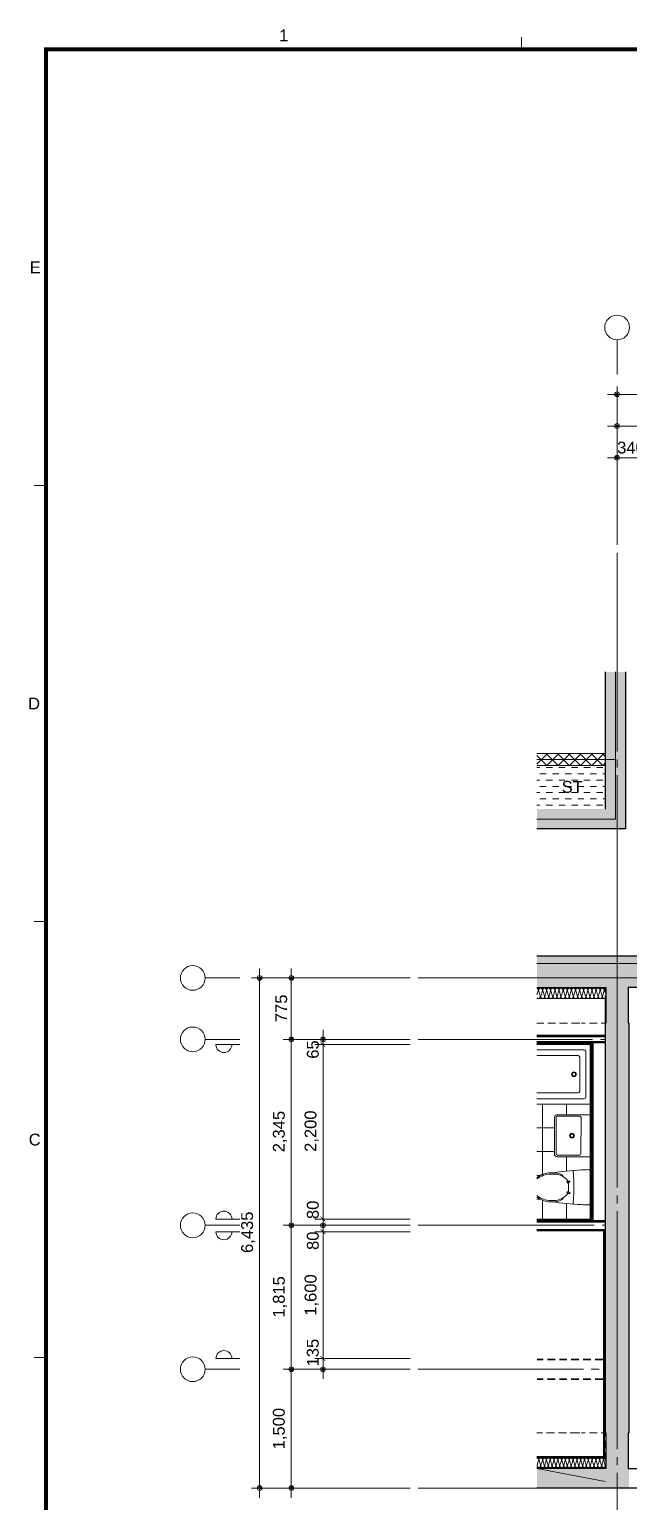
# Model space of a CAD drawing. Header units: millimetres. Extents: x 906 to 41302, y 848 to 28850.
# Drawn here: x 917 to 8475, y 10284 to 28848 of the extents above; entities that cross this region are included whole.
import ezdxf

# ---------------------------------------------------------------- set-up
doc = ezdxf.new("R2010")
doc.units = ezdxf.units.MM
for name, color, linetype in [('PDF_0', 7, 'Continuous'), ('PDF_A-FLOR-GRID', 7, 'Continuous'), ('PDF_A-ST-AXIS-CEN', 7, 'Continuous'), ('PDF_A-ST-AXIS-DIM', 7, 'Continuous'), ('PDF_X-FORM(동탄)$G-BORD-FORM', 7, 'Continuous'), ('PDF_X-단위세대$및$주동평면도$A-FIN-INSL', 7, 'Continuous'), ('PDF_X-단위세대$및$주동평면도$A-FIN-INSL-HID', 7, 'Continuous'), ('PDF_X-단위세대$및$주동평면도$A-FLOR-GRID', 7, 'Continuous'), ('PDF_X-단위세대$및$주동평면도$A-FLOR-TOIL', 7, 'Continuous'), ('PDF_X-단위세대$및$주동평면도$A-ST-AXIS-CEN', 7, 'Continuous'), ('PDF_X-단위세대$및$주동평면도$A-ST-AXIS-CEN-SUB', 7, 'Continuous'), ('PDF_X-단위세대$및$주동평면도$A-ST-CONC', 7, 'Continuous'), ('PDF_X-단위세대$및$주동평면도$A-WALL-DRY', 7, 'Continuous'), ('PDF_X-단위세대$및$주동평면도$A-WALL-EXT', 7, 'Continuous'), ('PDF_X-단위세대$및$주동평면도$A-WALL-MASN-BLOCK', 7, 'Continuous'), ('PDF_문자', 7, 'Continuous')]:
    doc.layers.add(name, color=color, linetype=linetype)
for name, color, linetype, true_color in [('PDF_X-단위세대$및$주동평면도$A-FIN-INSL-HAT', 7, 'Continuous', 0x666666), ('PDF_X-단위세대$및$주동평면도$A-WALL-MASN-PAT2', 7, 'Continuous', 0x666666), ('PDF_X-단위세대$및$주동평면도$S-ST-CONC-PAT1', 7, 'Continuous', 0xb7b7b7)]:
    doc.layers.add(name, color=color, linetype=linetype, true_color=true_color)
doc.styles.add('PDF Arial', font='arial.ttf')

msp = doc.modelspace()

# ---------------------------------------------------------------- linework, layer by layer
at = {"layer": 'PDF_0', "lineweight": 13}
for points in [[(8450, 24246), (8209, 24246)], [(8450, 23846), (8209, 23846)], [(8450, 23446), (8209, 23446)], [(3820, 16766), (3820, 17006)], [(4220, 16766), (4220, 17006)], [(4620, 16232), (4620, 15991)], [(4620, 11831), (4620, 12071)], [(3820, 10572), (3820, 10331)], [(4220, 10572), (4220, 10331)]]:
    msp.add_lwpolyline(points, dxfattribs=at)
for points in [[(4220, 15991), (4220, 16232)], [(4220, 13646), (4220, 13886)], [(4620, 13886), (4620, 13646)], [(4220, 12071), (4220, 11831)]]:
    msp.add_lwpolyline(points, close=True, dxfattribs=at)
for centre, radius in [((8330, 24247), 30.2), ((8330, 24247), 15.3), ((8330, 23847), 30.2), ((8330, 23847), 15.3), ((8330, 23447), 30.2), ((8330, 23447), 15.3), ((3820, 16887), 30.2), ((3820, 16887), 15.3), ((4220, 16887), 30.2), ((4220, 16887), 15.3), ((4220, 16112), 30.2), ((4220, 16112), 30.2), ((4220, 16112), 15.3), ((4220, 16112), 15.3), ((4620, 16112), 30.2), ((4620, 16112), 15.3), ((4220, 13767), 30.2), ((4220, 13767), 30.2), ((4220, 13767), 15.3), ((4220, 13767), 15.3), ((4620, 13767), 30.2), ((4620, 13767), 30.2), ((4620, 13767), 15.3), ((4620, 13767), 15.3), ((4220, 11952), 30.2), ((4220, 11952), 30.2), ((4220, 11952), 15.3), ((4220, 11952), 15.3), ((4620, 11952), 30.2), ((4620, 11952), 15.3), ((3820, 10453), 30.2), ((3820, 10453), 15.3), ((4220, 10453), 30.2), ((4220, 10453), 15.3)]:
    msp.add_circle(centre, radius, dxfattribs=at)
at = {"layer": 'PDF_0', "transparency": 33554559}
for points in [[(4652, 16020), (4586, 16073), (4593, 16079)], [(4652, 16020), (4586, 16073), (4593, 16079)], [(4646, 16014), (4652, 16020), (4586, 16073)], [(4646, 16014), (4652, 16020), (4586, 16073)], [(4593, 13880), (4586, 13874), (4652, 13820)], [(4593, 13880), (4586, 13874), (4652, 13820)], [(4586, 13874), (4652, 13820), (4646, 13813)], [(4586, 13874), (4652, 13820), (4646, 13813)], [(4652, 13660), (4586, 13713), (4593, 13719)], [(4652, 13660), (4586, 13713), (4593, 13719)], [(4646, 13654), (4652, 13660), (4586, 13713)], [(4646, 13654), (4652, 13660), (4586, 13713)], [(4593, 12120), (4586, 12114), (4652, 12060)], [(4593, 12120), (4586, 12114), (4652, 12060)], [(4586, 12114), (4652, 12060), (4646, 12053)], [(4586, 12114), (4652, 12060), (4646, 12053)]]:
    msp.add_solid(points, dxfattribs=at)
at = {"layer": 'PDF_A-FLOR-GRID', "lineweight": 5}
for points in [[(7319, 19541), (7356, 19541)], [(7436, 19541), (7515, 19541)], [(7595, 19541), (7674, 19541)], [(7753, 19541), (7833, 19541)], [(7912, 19541), (7991, 19541)], [(8071, 19541), (8150, 19541)], [(7319, 19382), (7356, 19382)], [(7356, 19462), (7436, 19462)], [(7436, 19382), (7515, 19382)], [(7515, 19462), (7595, 19462)], [(7595, 19382), (7674, 19382)], [(7674, 19462), (7753, 19462)], [(7753, 19382), (7833, 19382)], [(7833, 19462), (7912, 19462)], [(7912, 19382), (7991, 19382)], [(7991, 19462), (8071, 19462)], [(8071, 19382), (8150, 19382)], [(8150, 19462), (8184, 19462)], [(7319, 19224), (7356, 19224)], [(7356, 19303), (7436, 19303)], [(7356, 19144), (7436, 19144)], [(7436, 19224), (7515, 19224)], [(7515, 19303), (7595, 19303)], [(7515, 19144), (7595, 19144)], [(7595, 19224), (7674, 19224)], [(7674, 19303), (7753, 19303)], [(7674, 19144), (7753, 19144)], [(7753, 19224), (7833, 19224)], [(7833, 19303), (7912, 19303)], [(7833, 19144), (7912, 19144)], [(7912, 19224), (7991, 19224)], [(7991, 19303), (8071, 19303)], [(7991, 19144), (8071, 19144)], [(8071, 19224), (8150, 19224)], [(8150, 19303), (8184, 19303)], [(8150, 19144), (8184, 19144)], [(7319, 19065), (7356, 19065)], [(7436, 19065), (7515, 19065)], [(7595, 19065), (7674, 19065)], [(7753, 19065), (7833, 19065)], [(7912, 19065), (7991, 19065)], [(8071, 19065), (8150, 19065)]]:
    msp.add_lwpolyline(points, dxfattribs=at)
at = {"layer": 'PDF_A-ST-AXIS-CEN', "lineweight": 5}
for points in [[(8329, 19741), (8329, 22246)], [(8329, 19541), (8329, 19642)], [(8329, 16937), (8329, 19442)], [(7319, 16887), (5820, 16887)], [(7319, 16111), (5820, 16111)], [(7319, 13767), (5820, 13767)], [(7319, 11952), (5820, 11952)], [(7319, 10452), (5820, 10452)]]:
    msp.add_lwpolyline(points, dxfattribs=at)
at = {"layer": 'PDF_A-ST-AXIS-DIM', "lineweight": 13}
for points in [[(8329, 24933), (8329, 24496)], [(8329, 23946), (8329, 22347), (8329, 24346)], [(20139, 24246), (8389, 24246)], [(10175, 23846), (8389, 23846)], [(8329, 22347), (8329, 23546)], [(10170, 23446), (8670, 23446), (8389, 23446)], [(3132, 16887), (3570, 16887)], [(4119, 16887), (5719, 16887), (3719, 16887)], [(3820, 16826), (3820, 10511)], [(4220, 16171), (4220, 16826)], [(4620, 16171), (4620, 16232)], [(3132, 16111), (3570, 16111)], [(5719, 16111), (4119, 16111), (5719, 16111), (4519, 16111)], [(4220, 13826), (4220, 16052)], [(4620, 16046), (4620, 16111)], [(4620, 13907), (4620, 13846), (4620, 16046), (4620, 15986)], [(3132, 13767), (3570, 13767)], [(4620, 13826), (4620, 13886)], [(4620, 13846), (4620, 13767), (4620, 13686)], [(4220, 12011), (4220, 13706)], [(4620, 13706), (4620, 13646)], [(4620, 12146), (4620, 12086), (4620, 13686), (4620, 13626)], [(4620, 11952), (4620, 12086)], [(3132, 11952), (3570, 11952)], [(4519, 11952), (5719, 11952), (4119, 11952), (5719, 11952)], [(4220, 10511), (4220, 11891)], [(4620, 11891), (4620, 11831)], [(4119, 10452), (5719, 10452), (3719, 10452)]]:
    msp.add_lwpolyline(points, dxfattribs=at)
for points in [[(3470, 16047, -1), (3269, 16046), (3570, 16046)], [(3470, 13847, 1), (3269, 13846), (3570, 13846)], [(3470, 13687, -1), (3269, 13686), (3570, 13686)], [(3470, 12087, 1), (3269, 12086), (3570, 12086)]]:
    msp.add_lwpolyline(points, format="xyb", dxfattribs=at)
for points in [[(4519, 16046), (5719, 16046)], [(4119, 13767), (5719, 13767)], [(4519, 13846), (5719, 13846)], [(4519, 13767), (5719, 13767)], [(4519, 13686), (5719, 13686)], [(4519, 12086), (5719, 12086)]]:
    msp.add_lwpolyline(points, close=True, dxfattribs=at)
for centre in [(8330, 25090), (2977, 16887), (2977, 16112), (2977, 13767), (2977, 11952)]:
    msp.add_circle(centre, 156, dxfattribs=at)
at = {"layer": 'PDF_X-FORM(동탄)$G-BORD-FORM', "lineweight": 0, "const_width": 49.7}
msp.add_lwpolyline([(1124, 1099), (41025, 1099), (41025, 28599), (1124, 28599)], close=True, dxfattribs=at)
at = {"layer": 'PDF_X-FORM(동탄)$G-BORD-FORM', "lineweight": 13}
for points in [[(7125, 28598), (7125, 28749)], [(1124, 23098), (975, 23098)], [(1124, 17599), (975, 17599)], [(1124, 12099), (975, 12099)]]:
    msp.add_lwpolyline(points, dxfattribs=at)
at = {"layer": 'PDF_X-단위세대$및$주동평면도$A-FIN-INSL', "lineweight": 5}
for points in [[(8180, 16757), (7319, 16757)], [(8180, 12386), (8180, 16626), (7319, 16626)], [(8030, 13826), (8030, 16067)], [(8180, 10832), (7319, 10832)], [(8180, 10711), (7319, 10711)]]:
    msp.add_lwpolyline(points, dxfattribs=at)
at = {"layer": 'PDF_X-단위세대$및$주동평면도$A-FIN-INSL-HAT', "lineweight": 9}
for points in [[(7319, 16674), (7334, 16726, 0.399844), (7319, 16755)], [(7569, 16658, -0.501624), (7546, 16627, -0.501624), (7523, 16657), (7543, 16726, 0.501624), (7520, 16757, 0.501624), (7496, 16726), (7516, 16658, -0.501624), (7494, 16627, -0.501624), (7471, 16657), (7491, 16726, 0.501624), (7468, 16757, 0.501624), (7444, 16726), (7464, 16658, -0.501624), (7442, 16627, -0.501624), (7418, 16657), (7439, 16726, 0.501624), (7416, 16757, 0.501624), (7392, 16726), (7413, 16658, -0.501624), (7390, 16627, -0.501624), (7366, 16657), (7387, 16726, 0.501624), (7364, 16757, 0.501624), (7341, 16726), (7361, 16657, -0.501624), (7338, 16627, -0.213886), (7320, 16635)], [(7933, 16658, -0.501624), (7911, 16627, -0.501624), (7887, 16657), (7907, 16726, 0.501624), (7884, 16757, 0.501624), (7860, 16726), (7880, 16658, -0.501624), (7858, 16627, -0.501624), (7835, 16657), (7855, 16726, 0.501624), (7832, 16757, 0.501624), (7808, 16726), (7829, 16658, -0.501624), (7806, 16627, -0.501624), (7782, 16657), (7803, 16726, 0.501624), (7780, 16757, 0.501624), (7757, 16726), (7777, 16658, -0.501624), (7754, 16627, -0.501624), (7730, 16657), (7751, 16726, 0.501624), (7728, 16757, 0.501624), (7705, 16726), (7725, 16658, -0.501624), (7702, 16627, -0.501624), (7678, 16657), (7698, 16726, 0.501624), (7676, 16757, 0.501624), (7653, 16726), (7673, 16658, -0.501624), (7650, 16627, -0.501624), (7626, 16657), (7647, 16726, 0.501624), (7624, 16757, 0.501624), (7600, 16726), (7621, 16658, -0.501624), (7598, 16627, -0.501624), (7574, 16657), (7595, 16726, 0.501624), (7572, 16757, 0.501624), (7548, 16726), (7568, 16657)], [(7985, 16658, -0.501624), (7962, 16627, -0.501624), (7939, 16657), (7959, 16726, 0.501624), (7936, 16757, 0.501624), (7912, 16726), (7932, 16657)], [(8180, 16630, -0.107286), (8170, 16627, -0.501624), (8146, 16657), (8167, 16726, 0.501624), (8144, 16757, 0.501624), (8121, 16726), (8141, 16658, -0.501624), (8118, 16627, -0.501624), (8094, 16657), (8114, 16726, 0.501624), (8091, 16757, 0.501624), (8069, 16726), (8089, 16658, -0.501624), (8066, 16627, -0.501624), (8042, 16657), (8062, 16726, 0.501624), (8040, 16757, 0.501624), (8017, 16726), (8037, 16658, -0.501624), (8014, 16627, -0.501624), (7990, 16657), (8011, 16726, 0.501624), (7988, 16757, 0.501624), (7964, 16726), (7984, 16657)], [(8180, 16751, 0.291384), (8172, 16726), (8180, 16702)], [(7320, 10833, -0.487618), (7340, 10803), (7321, 10741, 0.50163), (7343, 10711, 0.50163), (7364, 10740), (7345, 10804, -0.50163), (7367, 10833, -0.50163), (7388, 10803), (7369, 10741, 0.50163), (7391, 10711, 0.50163), (7412, 10740), (7393, 10804, -0.50163), (7415, 10833, -0.50163), (7436, 10803), (7417, 10741, 0.50163), (7439, 10711, 0.50163), (7460, 10740), (7441, 10804, -0.50163), (7463, 10833, -0.50163), (7483, 10803), (7465, 10741, 0.50163), (7487, 10711, 0.50163), (7508, 10740), (7490, 10804, -0.50163), (7512, 10833, -0.50163), (7532, 10803), (7513, 10741, 0.50163), (7535, 10711, 0.50163), (7555, 10740), (7537, 10804, -0.50163), (7559, 10833, -0.50163), (7580, 10803), (7562, 10741, 0.50163), (7583, 10711, 0.50163), (7604, 10740), (7585, 10804, -0.50163), (7607, 10833, -0.50163), (7627, 10803), (7609, 10741, 0.50163), (7631, 10711, 0.50163), (7652, 10740), (7634, 10804, -0.50163), (7655, 10833, -0.50163), (7676, 10803), (7657, 10741, 0.50163), (7679, 10711, 0.50163), (7699, 10740), (7681, 10804, -0.50163), (7703, 10833, -0.50163), (7724, 10803), (7706, 10741, 0.50163), (7727, 10711, 0.50163), (7748, 10740), (7729, 10804, -0.50163), (7751, 10833, -0.50163), (7771, 10803), (7753, 10741, 0.50163), (7775, 10711, 0.50163), (7796, 10740), (7778, 10804, -0.50163), (7799, 10833, -0.50163), (7820, 10803), (7801, 10741, 0.50163), (7823, 10711, 0.50163), (7843, 10740), (7825, 10804, -0.50163), (7847, 10833, -0.50163), (7868, 10803), (7850, 10741, 0.50163), (7871, 10711, 0.50163), (7892, 10740), (7873, 10804, -0.50163), (7895, 10833, -0.50163), (7915, 10803), (7897, 10741, 0.50163), (7919, 10711, 0.50163), (7940, 10740), (7922, 10804, -0.50163), (7943, 10833, -0.50163), (7964, 10803), (7945, 10741, 0.50163), (7967, 10711, 0.50163), (7988, 10740), (7969, 10804, -0.50163), (7991, 10833, -0.50163), (8012, 10803), (7993, 10741, 0.50163), (8015, 10711, 0.50163), (8036, 10740), (8017, 10804, -0.50163), (8039, 10833, -0.50163), (8060, 10803), (8041, 10741, 0.50163), (8063, 10711, 0.50163), (8084, 10740), (8065, 10804, -0.50163), (8087, 10833, -0.50163), (8108, 10803), (8089, 10741, 0.50163), (8111, 10711, 0.50163), (8132, 10740), (8113, 10804, -0.50163), (8135, 10833, -0.50163), (8156, 10803), (8138, 10740, 0.50163), (8159, 10711, 0.318413), (8181, 10727)], [(8180, 10741), (8161, 10803, -0.460032), (8179, 10833)]]:
    msp.add_lwpolyline(points, format="xyb", dxfattribs=at)
at = {"layer": 'PDF_X-단위세대$및$주동평면도$A-FIN-INSL-HID', "lineweight": 5}
for points in [[(8180, 16766), (8180, 16716)], [(8180, 16667), (8180, 16566)], [(8180, 16366), (8180, 16316), (8129, 16316)], [(8180, 16516), (8180, 16417)], [(7404, 16316), (7319, 16316)], [(7554, 16316), (7455, 16316)], [(7705, 16316), (7604, 16316)], [(7859, 16316), (7754, 16316)], [(7929, 16316), (7879, 16316)], [(8079, 16316), (7980, 16316)], [(7319, 11152), (7389, 11152)], [(7439, 11152), (7540, 11152)], [(7589, 11152), (7690, 11152)], [(7740, 11152), (7859, 11152)], [(7929, 11152), (7879, 11152)], [(8079, 11152), (7980, 11152)], [(8180, 11102), (8180, 11152), (8129, 11152)], [(8180, 10952), (8180, 11051)], [(8180, 10801), (8180, 10902)], [(8180, 10702), (8180, 10752)]]:
    msp.add_lwpolyline(points, dxfattribs=at)
at = {"layer": 'PDF_X-단위세대$및$주동평면도$A-FLOR-GRID', "lineweight": 5}
for points in [[(7389, 15296), (7389, 14415)], [(7690, 15296), (7690, 15162)], [(7540, 14997), (7319, 14997)], [(7540, 14696), (7319, 14696)], [(7690, 14631), (7690, 14453)], [(7361, 14397), (7319, 14397)], [(7361, 14097), (7319, 14097)], [(7389, 14078), (7389, 13846)], [(7690, 14040), (7690, 13846)]]:
    msp.add_lwpolyline(points, dxfattribs=at)
at = {"layer": 'PDF_X-단위세대$및$주동평면도$A-FLOR-TOIL', "lineweight": 5}
for points in [[(7319, 15296), (7989, 15296), (7989, 16046), (7319, 16046), (7989, 16046), (7989, 13846), (7319, 13846)], [(7730, 14169), (7709, 14169)]]:
    msp.add_lwpolyline(points, dxfattribs=at)
for points in [[(7319, 15362), (7914, 15362, 0.414205), (7934, 15382), (7934, 15962, 0.414205), (7914, 15982), (7319, 15982)], [(7319, 15437), (7839, 15437, 0.414205), (7859, 15456), (7859, 15887, 0.414205), (7839, 15907), (7319, 15907)], [(7560, 14667, 0.41421), (7574, 14652), (7860, 14652, 0.41421), (7874, 14666), (7875, 15127, 0.41421), (7859, 15142), (7574, 15142, 0.41421), (7560, 15127), (7560, 14667)], [(7653, 14378, 0.19013), (7645, 14396, 0.156503), (7542, 14429), (7503, 14429), (7492, 14429, 0.164539), (7319, 14371)], [(7319, 14142, 0.17564), (7492, 14079), (7542, 14079, 0.056685), (7578, 14084, 0.135256), (7699, 14154), (7699, 14191), (7708, 14192, 0.414234), (7716, 14200), (7716, 14294, 0.414234), (7708, 14301), (7699, 14301), (7700, 14339, 0.135256), (7578, 14410, 0.056685), (7542, 14413), (7492, 14413, 0.17564), (7319, 14352)], [(7503, 14064, 0.021334), (7880, 14028, 0.005034), (7969, 14024, 0.423837), (7989, 14044), (7989, 14449, 0.425767), (7969, 14470, 0.005034), (7880, 14465, 0.021334), (7503, 14429)], [(7784, 14460, 0.429706), (7775, 14449, -0.019345), (7782, 14371, -0.024882), (7782, 14123, -0.019345), (7775, 14046, 0.429706), (7784, 14035)], [(7319, 14123, 0.164539), (7492, 14064), (7503, 14064), (7542, 14064, 0.156503), (7645, 14097, 0.19013), (7653, 14117)], [(7710, 14170, -0.789865), (7709, 14184), (7730, 14184, -0.789865), (7731, 14170)]]:
    msp.add_lwpolyline(points, format="xyb", dxfattribs=at)
for points in [[(7540, 15127), (7540, 14667, 0.414217), (7574, 14631), (7989, 14631), (7989, 15162), (7574, 15162, 0.414217)], [(7730, 14323), (7710, 14323, 0.789865), (7709, 14310), (7730, 14310, 0.789865)]]:
    msp.add_lwpolyline(points, format="xyb", close=True, dxfattribs=at)
for centre, radius in [((7785, 15672), 30.2), ((7785, 15672), 20.6), ((7785, 15672), 20.6), ((7760, 14897), 30.2), ((7760, 14897), 20.6), ((7760, 14897), 20.6)]:
    msp.add_circle(centre, radius, dxfattribs=at)
at = {"layer": 'PDF_X-단위세대$및$주동평면도$A-ST-AXIS-CEN', "lineweight": 5}
for points in [[(7319, 18891), (8309, 18891), (8309, 20747), (8309, 19642), (7319, 19642), (8309, 19642)], [(8329, 16937), (8329, 14244)], [(7319, 16887), (9769, 16887)], [(8019, 16111), (7319, 16111)], [(8180, 16111), (8120, 16111)], [(8329, 14144), (8329, 14044)], [(8329, 13944), (8329, 10944)], [(8042, 13767), (7319, 13767)], [(8180, 13767), (8142, 13767)], [(7905, 11952), (7319, 11952)], [(8105, 11952), (8004, 11952)], [(8329, 10844), (8329, 10744)], [(8329, 10644), (8329, 8951)], [(7920, 10452), (7319, 10452)], [(8120, 10452), (8019, 10452)]]:
    msp.add_lwpolyline(points, dxfattribs=at)
at = {"layer": 'PDF_X-단위세대$및$주동평면도$A-ST-AXIS-CEN-SUB', "lineweight": 0}
for points in [[(8160, 12086), (8160, 12066)], [(8160, 11836), (8160, 11816)]]:
    msp.add_lwpolyline(points, dxfattribs=at)
at = {"layer": 'PDF_X-단위세대$및$주동평면도$A-ST-AXIS-CEN-SUB', "transparency": 33554559}
for points in [[(7319, 12066), (7319, 12086), (7400, 12066)], [(7319, 12086), (7400, 12066), (7400, 12086)], [(7450, 12086), (7450, 12066), (7549, 12086)], [(7450, 12066), (7549, 12086), (7549, 12066)], [(7600, 12086), (7600, 12066), (7699, 12086)], [(7600, 12066), (7699, 12086), (7699, 12066)], [(7749, 12086), (7749, 12066), (7850, 12086)], [(7749, 12066), (7850, 12086), (7850, 12066)], [(7899, 12086), (7899, 12066), (8000, 12086)], [(7899, 12066), (8000, 12086), (8000, 12066)], [(8050, 12086), (8050, 12066), (8160, 12086)], [(8050, 12066), (8160, 12086), (8160, 12066)], [(7319, 11816), (7319, 11836), (7400, 11816)], [(7319, 11836), (7400, 11816), (7400, 11836)], [(7450, 11836), (7450, 11816), (7549, 11836)], [(7450, 11816), (7549, 11836), (7549, 11816)], [(7600, 11836), (7600, 11816), (7699, 11836)], [(7600, 11816), (7699, 11836), (7699, 11816)], [(7749, 11836), (7749, 11816), (7850, 11836)], [(7749, 11816), (7850, 11836), (7850, 11816)], [(7899, 11836), (7899, 11816), (8000, 11836)], [(7899, 11816), (8000, 11836), (8000, 11816)], [(8050, 11836), (8050, 11816), (8160, 11836)], [(8050, 11816), (8160, 11836), (8160, 11816)]]:
    msp.add_solid(points, dxfattribs=at)
at = {"layer": 'PDF_X-단위세대$및$주동평면도$A-ST-CONC', "lineweight": 25}
for points in [[(8435, 20747), (8435, 18766), (7319, 18766)], [(8184, 19016), (8184, 20747)], [(7319, 17166), (10700, 17166), (10700, 17067), (10685, 17067), (10685, 16766)], [(10700, 16766), (8479, 16766), (8470, 16766), (8470, 16316), (8479, 16316), (8479, 11152), (8470, 11152), (8470, 10702), (8479, 10702), (9349, 10702), (9349, 10452), (8479, 10452), (8180, 10452), (7319, 10452)], [(7319, 16766), (8180, 16766), (8189, 16766), (8189, 16316), (8180, 16316), (8180, 11152), (8189, 11152), (8189, 10702), (8180, 10702), (7319, 10702)]]:
    msp.add_lwpolyline(points, dxfattribs=at)
at = {"layer": 'PDF_X-단위세대$및$주동평면도$A-WALL-DRY', "lineweight": 13}
for points in [[(7319, 16626), (8180, 16626), (8180, 16166), (7319, 16166)], [(8180, 16157), (7319, 16157)], [(8180, 16146), (7319, 16146)], [(8180, 16087), (7319, 16087)], [(8180, 16076), (7319, 16076)], [(8180, 16067), (7319, 16067)], [(8009, 13826), (8009, 16067)], [(8019, 13826), (8019, 16067)], [(8180, 13826), (7319, 13826)], [(8180, 13817), (7319, 13817)], [(8180, 13806), (7319, 13806)], [(8180, 13716), (7319, 13716)], [(8180, 13706), (7319, 13706)], [(8180, 13697), (7319, 13697)], [(7319, 10851), (8160, 10851), (8160, 13697)], [(7319, 10842), (8169, 10842), (8169, 13697)]]:
    msp.add_lwpolyline(points, dxfattribs=at)
at = {"layer": 'PDF_X-단위세대$및$주동평면도$A-WALL-EXT', "lineweight": 5}
msp.add_lwpolyline([(7319, 13837), (8000, 13837), (8000, 16056), (7319, 16056)], dxfattribs=at)
at = {"layer": 'PDF_X-단위세대$및$주동평면도$A-WALL-MASN-BLOCK', "lineweight": 18}
for points in [[(7319, 19717), (8184, 19717)], [(7319, 19566), (8184, 19566)]]:
    msp.add_lwpolyline(points, dxfattribs=at)
at = {"layer": 'PDF_X-단위세대$및$주동평면도$A-WALL-MASN-PAT2', "lineweight": 9}
for points in [[(7319, 19582), (7454, 19717)], [(7444, 19566), (7319, 19691)], [(7436, 19717), (7586, 19566), (7736, 19717)], [(7445, 19566), (7596, 19717)], [(7727, 19566), (7578, 19717)], [(7869, 19566), (7718, 19717)], [(7728, 19566), (7878, 19717)], [(8009, 19566), (7860, 19717)], [(7870, 19566), (8019, 19717)], [(8151, 19566), (8001, 19717)], [(8011, 19566), (8161, 19717)], [(8184, 19674), (8143, 19717)], [(8152, 19566), (8184, 19598)]]:
    msp.add_lwpolyline(points, dxfattribs=at)
at = {"layer": 'PDF_X-단위세대$및$주동평면도$S-ST-CONC-PAT1', "lineweight": 0}
for points in [[(7319, 17067), (10685, 17067), (7319, 17067)], [(7319, 10700), (8180, 10535)]]:
    msp.add_lwpolyline(points, dxfattribs=at)
at = {"layer": 'PDF_X-단위세대$및$주동평면도$S-ST-CONC-PAT1', "transparency": 33554559}
for points in [[(8184, 20747), (8213, 20747), (8184, 19016)], [(8213, 20747), (8184, 19016), (8435, 19016)], [(8435, 20747), (8213, 20747), (8435, 19016)], [(7319, 18878), (7319, 19016), (8435, 18766)], [(7319, 19016), (8435, 18766), (8435, 19016)], [(7319, 18878), (7319, 18766), (8435, 18766)], [(7319, 17138), (7319, 17166), (10700, 17067)], [(7319, 17166), (10700, 17067), (10700, 17166)], [(7319, 17138), (7319, 17067), (10700, 17067)], [(7319, 16981), (7319, 17067), (10685, 16766)], [(7319, 17067), (10685, 16766), (10685, 17067)], [(7319, 16981), (7319, 16766), (10685, 16766)], [(8470, 16766), (8189, 16766), (8470, 16316)], [(8189, 16766), (8470, 16316), (8189, 16316)], [(8479, 16316), (8180, 16316), (8479, 11152)], [(8180, 16316), (8479, 11152), (8180, 11152)], [(8470, 11152), (8189, 11152), (8470, 10702)], [(8189, 11152), (8470, 10702), (8189, 10702)], [(7319, 10700), (8180, 10535), (7319, 10702)], [(8180, 10535), (7319, 10702), (8180, 10702)], [(8180, 10535), (7319, 10452), (7319, 10700)], [(8479, 10702), (8180, 10702), (8479, 10452)], [(8180, 10702), (8479, 10452), (8180, 10452)], [(8180, 10452), (8180, 10535), (7319, 10452)]]:
    msp.add_solid(points, dxfattribs=at)

# ---------------------------------------------------------------- texts
at = {"layer": 'PDF_문자', "attachment_point": 7, "style": 'PDF Arial'}
for s, insert, char_height in [('1', (4067, 28699), 149), ('E', (921, 25774), 149), ('340', (8331, 23498), 149.4), ('D', (900, 20273), 149), ('ST', (7631, 19220), 149.4), ('C', (908, 14772), 149)]:
    msp.add_mtext(s, dxfattribs=dict(at, insert=insert, char_height=char_height))
at = {"layer": 'PDF_문자', "char_height": 149.4, "attachment_point": 7, "rotation": 90, "style": 'PDF Arial'}
for s, insert in [('775', (4169, 16329)), ('65', (4568, 15868)), ('2,345', (4165, 14688)), ('2,200', (4565, 14693)), ('6,435', (3765, 13418)), ('80', (4568, 13846)), ('80', (4568, 13456)), ('1,815', (4165, 12603)), ('1,600', (4565, 12627)), ('135', (4568, 11988)), ('1,500', (4165, 10942))]:
    msp.add_mtext(s, dxfattribs=dict(at, insert=insert))

doc.saveas('drawing.dxf')
